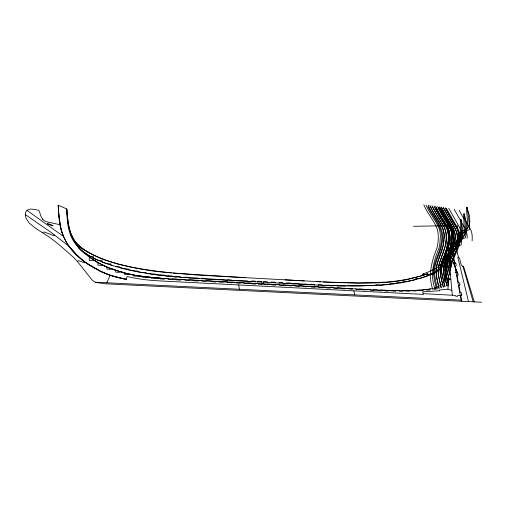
<?xml version="1.0" encoding="UTF-8"?>
<svg xmlns="http://www.w3.org/2000/svg" width="507" height="507" viewBox="0 0 507 507"><rect width="100%" height="100%" fill="white"/><g stroke="black" fill="none" stroke-linecap="round" stroke-linejoin="round"><path stroke-width="0.76" d="M449.893 236.687L449.893 237.156A21.509 11.002 -85.2 0 1 449.848 238.778L448.891 245.445L446.375 253.132M440.108 270.465L440.646 275.871L443.359 287.19C441.622 279.433 438.435 271.245 441.331 263.367A35.579 19.19 -87.3 0 1 442.06 261.035C444.962 253.399 448.676 245.724 448.518 237.346A15.489 7.954 -85.2 0 0 447.37 229.785L445.59 225.983L441.134 218.942A148.101 80.879 -76.8 0 1 439.937 216.996M459.298 237.979L459.298 237.111M75.169 241.795L75.302 242.162A22.701 16.851 7.8 0 0 75.518 242.701L76.151 244.076A23.119 17.162 7.8 0 0 76.418 244.57L76.696 245.052A19.849 14.747 7.5 0 0 78.712 247.803L81.012 250.014A56.778 41.479 10.3 0 0 83.414 251.96L89.327 255.889L89.238 260.395L93.282 260.63L93.294 259.806A66.094 48.349 11.3 0 0 97.94 262.765L97.921 265.174L101.951 265.402L101.958 264.876A75.036 54.414 11.5 0 0 107.021 267.056L107.021 269.109L110.881 269.318L110.875 268.545L108.004 267.455A63.109 46.226 11.1 0 1 106.166 266.701L97.319 262.182A85.493 61.651 12.3 0 1 95.525 261.092A98.466 70.359 13 0 1 92.604 259.216L89.397 257.03M457.314 237.916L457.327 237.549A9.646 5.102 -85 0 0 456.965 233.607L456.718 232.694A36.688 18.86 -85.9 0 0 456.401 231.667L452.764 224.335A130.667 73.401 -77.5 0 1 451.566 222.408L448.91 217.839M459.272 238.391L457.618 246.928L451.699 261.523A15.565 8.41 -86.7 0 0 450.634 266.105M440.12 270.079L440.951 264.73M444.05 238.968C445.596 227.89 436.901 219.423 432.351 210.335M472.08 240.888C472.524 236.072 472.207 230.805 468.981 226.933A36.111 20.261 -82.4 0 1 468.658 226.426L468.449 226.084A18.22 10.108 -83.3 0 1 468.151 225.545C465.851 220.038 461.338 215.817 459.329 210.152M457.27 238.658L457.32 236.763A9.405 4.975 -85 0 0 457.232 235.451L456.515 232.016M457.289 238.531C456.864 248.145 450.641 256.124 448.987 265.434A9.335 4.981 -86.6 0 0 448.809 269.166L449.899 275.124L449.379 273.412A12.783 6.857 -86.6 0 1 448.815 268.228L449.094 264.888A12.143 6.509 -86.6 0 1 449.31 263.748L449.582 262.639A23.702 12.871 -86.9 0 1 450.241 260.497L454.994 248.658L456.642 243.075M451.794 290.359L447.941 289.167L448.714 278.863L450.831 279.3L452.301 295.226M443.663 242.644L444.1 235.685A15.071 7.662 -85.2 0 0 443.802 232.567L443.524 231.116A16.49 8.372 -85.2 0 0 442.801 228.606A23.195 11.699 -85.4 0 0 442.022 226.737L437.097 218.599A122.96 65.885 -78.2 0 1 435.868 216.635L430.544 206.812M443.986 239.767L443.245 245.122M450.647 266.112L450.622 266.314A8.492 4.55 -86.6 0 0 450.514 267.664L450.571 270.282A9.874 5.298 -86.7 0 1 450.501 267.823L451.876 261.016A34.394 18.987 -87.2 0 1 452.814 258.494L455.444 252.442M473.196 301.817L462.872 266.048L463.512 266.226L474.298 301.874M422.794 274.262L422.445 275.561L407.831 279.439A169.927 106.907 23.7 0 1 385.377 282.405A306.412 174.364 19.7 0 1 357.815 283.134L334.164 282.5L196.741 275.022L157.449 271.594A214.695 136.63 14.1 0 1 130.445 266.999L117.275 263.906L104.436 259.838A89.352 63.47 11.8 0 1 89.314 252.854L88.998 252.682M454.918 241.389L455.115 234.481L453.505 228.917A36.371 18.664 -86 0 0 452.396 226.781L451.623 225.457M450.913 267.93C452.067 259.229 457.669 251.985 459.481 243.48M443.6 243.056L443.074 245.958M454.861 241.731L454.025 245.508M445.659 243.854L446.287 238.334L446.09 233.581A14.107 7.218 -85.2 0 0 445.666 231.306L443.619 225.964M456.782 242.409L456.902 241.744A15.774 8.277 -85.1 0 0 457.238 239.247M445.59 244.247L445.431 245.02M453.226 242.619L451.769 248.196L449.335 254.653M443.162 245.527L441.774 250.8L437.516 262.613M445.355 245.407L445.178 246.168M442.903 246.738L437.535 262.531L436.261 268.431A12.884 6.692 -86.8 0 0 436.096 270.643L436.438 276.017A30.021 15.939 -86.6 0 0 436.603 277.095L439.043 288.42L436.717 277.69L436.096 271.948M445.089 246.548L439.138 264.09A17.162 9.012 -86.8 0 0 438.847 265.262A18.277 9.614 -86.9 0 0 438.454 267.303L438.327 274.426L441.198 287.818L438.796 277.348L438.137 271.308A12.079 6.299 -86.8 0 1 438.181 269.73L438.333 268.14A17.91 9.418 -86.9 0 1 439.373 263.304L441.774 256.605M448.663 246.307L449.658 241.3L449.886 236.218M437.129 263.976L437.326 263.247M445.482 263.272C448.353 254.235 453.556 245.553 452.947 235.761C452.041 225.07 443.01 217.471 439.43 207.724M444.398 263.101L445.596 259.495M446.439 262.512L445.438 268.938A11.091 5.888 -86.7 0 0 445.482 270.808L446.198 275.238L448.708 284.186L446.984 278.166M442.396 263.71L445.349 255.693M448.568 246.675L448.258 247.758M453.131 248.36C454.804 243.227 456.097 237.549 454.684 232.187M453.828 246.193L450.07 255.984M446.585 261.98L447.307 259.793M448.15 248.113L445.628 254.996M452.954 248.848L450.305 255.446M447.497 259.305L448.638 256.358M441.8 256.523C445.051 248.215 447.903 238.816 445.279 229.956A24.33 12.32 -85.5 0 0 444.075 226.889M445.716 259.178L445.964 258.551M444.474 257.854L442.155 264.66A14.411 7.605 -86.8 0 0 441.603 267.702L441.483 271.27L442.079 275.497M446.122 253.779L444.576 257.6M449.582 254.045C452.244 247.473 454.697 240.28 453.397 233.106M444.373 255.072L447.44 246.041A21.788 11.103 -85.2 0 0 448.137 242.435L448.397 240.198A17.042 8.739 -85.2 0 0 448.511 237.53A17.213 8.822 -85.2 0 0 448.467 235.698L447.256 229.5A25.971 13.22 -85.6 0 0 446.375 227.472L439.487 216.236L434.822 207.553M448.955 255.629C446.464 261.263 444.493 267.683 445.907 273.926M449.905 256.422L447.941 261.986L446.908 267.1A9.348 4.962 -86.7 0 0 446.857 269.534L449.221 280.003L446.984 271.004A11.794 6.287 -86.7 0 1 447.288 264.654L448.524 260.091A47.728 26.516 -87.6 0 1 449.386 257.733L450.172 255.769M443.796 256.491L443.061 258.317A37.81 20.438 -87.3 0 0 440.919 264.705M448.619 256.422L449.519 254.178M448.853 255.839L449.094 255.249M446.236 257.879C449.709 249.767 453.264 240.711 451.306 231.731C448.327 223.048 441.635 216.147 438.206 207.604M106.876 282.811L110.082 275.212A69.662 51.137 11.2 0 0 126.325 279.287L127.042 276.511A111.92 79.003 12.7 0 0 143.937 279.541A149.35 101.907 13 0 0 160.808 280.954L423.548 294.409L422.578 291.804L439.702 290.758L439.392 289.998L447.941 289.167M455.666 251.928C458.892 244.805 461.136 236.034 457.124 228.727A33.576 17.441 -85.9 0 0 456.75 228.03L455.964 226.635M427.071 275.916C433.574 273.222 440.494 270.174 444.778 264.369A87.857 58.045 28 0 0 447.935 257.797L447.725 255.642A9.601 6.173 33.5 0 0 446.813 256.162L444.455 258.722L442.136 263.127A27.72 18.151 31.5 0 1 440.678 264.901L438.137 266.986L433.967 269.356A105.69 68.337 26.9 0 1 426.07 272.804L422.977 274.034M110.082 275.212L100.183 271.099L85.417 262.303L84.783 262.867L78.623 260.655L77.394 261.416M433.073 274.205L438.859 268.811L443.112 262.639A58.083 43.228 37.2 0 0 445.868 255.693L447.161 248.005L446.661 236.623M440.247 266.714L445.856 261.58L449.899 255.68A58.115 40.997 34.1 0 0 452.402 249.038L453.416 241.668L452.498 230.748M446.318 259.356L451.743 254.501L455.559 248.912A58.368 38.608 31 0 0 457.796 242.6L458.505 235.597L457.13 225.209M451.49 252.08L456.744 247.505L460.337 242.219A58.907 36.282 28.3 0 0 462.314 236.243L462.72 229.608L460.888 219.765M456.192 244.254L461.269 239.969L464.634 235.007A59.788 33.868 25.6 0 0 466.339 229.398L466.427 223.156L464.114 213.91M460.274 235.736L465.192 231.737L468.348 227.092A61.011 31.573 23.3 0 0 469.793 221.832L469.577 215.982L466.808 207.306M423.301 273.774L422.667 274.293A2.795 1.87 33.2 0 0 422.451 274.775L422.439 275.523A68.572 45.053 29 0 0 427.661 273.704L428.288 275.428L427.661 273.704L419.878 276.264L408.046 279.053A195.569 120.983 22.6 0 1 385.586 282.158L357.289 282.919L323.111 281.968M54.661 235.071L53.723 235.59L44.147 231.965L42.296 232.605M427.674 273.742L428.276 275.402L422.122 277.773L419.131 278.654L415.759 278.292L416.152 279.477L410.841 280.745L409.32 280.656L409.447 281.049L405.987 281.778L402.919 281.607L403.141 282.323L400.917 282.748L396.626 282.665L396.835 283.362L393.28 283.863L389.851 283.654L390.029 284.262L386.41 284.668L382.905 284.294L383.102 284.972L380.624 285.168L375.833 284.776L376.017 285.422L373.874 285.542L361.954 285.403L362.068 285.834L351.402 285.904L347.789 285.555L347.878 285.904M427.686 275.675L429.404 274.965A100.69 65.454 27.3 0 0 437.135 271.049A84.054 54.889 28.2 0 1 430.506 274.49M425.861 276.391L427.477 275.757M425.557 276.505L417.597 279.065L406.164 281.772A203.161 125.571 22.3 0 1 383.368 284.934L362.739 285.815L336.952 285.897L336.857 285.504L333.245 285.308L333.372 285.847L330.501 285.809L329.404 285.745L329.284 285.219L322.034 285.352L321.907 284.807L318.244 284.617L318.364 285.156L284.7 283.343M461.047 295.53L460.983 295.543A4.462 2.934 35.3 0 1 460.755 295.556L461.826 301.259M451.293 225.621L413.509 226.299M346.053 285.961L318.421 285.168M461.155 300.106L95.322 282.215A5.9 4.582 6.6 0 1 94.492 281.772L92.249 280.105A8.321 6.452 6.7 0 1 91.83 279.706L77.267 261.276A128.86 98.852 -6.4 0 0 71.335 255.427L60.542 245.958A205.893 154.603 -12.3 0 0 49.103 237.003L35.332 228.08L29.628 223.403A22.745 16.237 4.8 0 1 28.284 221.793L26.085 218.162A10.945 7.795 3.9 0 1 25.876 217.623L25.781 217.313A19.272 13.752 4.5 0 1 25.439 215.646L25.35 214.277A14.133 10.064 4.1 0 1 25.413 213.276L25.534 212.699A6.673 4.734 3.7 0 1 26.212 211.324L27.067 210.392A4.994 3.536 3.6 0 1 30.832 209.093L33.183 209.258A23.576 16.946 3 0 1 35.065 209.537A19.887 14.259 3.2 0 1 36.935 209.942L38.209 210.316A1.92 1.363 4.1 0 1 39.052 210.931A6.471 4.588 3.8 0 1 39.578 211.932L40.332 214.505A20.793 14.849 5.7 0 0 40.68 215.519A24.602 17.574 6 0 0 41.663 217.573L42.683 219.094M481.65 302.229L105.849 283.825L96.248 282.545A6.173 4.791 6.6 0 1 95.367 282.241L95.265 282.19M446.781 262.943L450.577 263.146L450.514 261.054L449.405 260.991M278.577 284.706L161.86 278.349M250.42 281.518L197.888 278.495L197.838 277.982L188.972 277.937L188.915 277.329L184.821 277.114L184.871 277.684L183.325 277.589L180.441 277.367L180.391 276.765L176.271 276.543L176.303 277.012L165.32 275.871M423.256 293.635L455.368 295.397L455.685 296.208L457.637 296.348L457.536 295.518L460.337 295.67M320.646 281.835L316.526 281.607M245.268 277.678L173.191 273.115M285.08 279.851L304.251 280.929M89.321 256.25L93.345 256.491L93.32 258.057L96.292 259.495A111.629 78.116 12.5 0 0 109.886 264.743L112.655 265.617M199.403 278.622L173.457 276.708M450.59 263.171L449.62 263.108L449.779 265.085L450.66 265.142L450.736 267.309L446.236 267.018A109.842 75.67 27.5 0 1 445.97 273.672A54.781 36.91 30.9 0 1 445.045 278.806A25.166 16.769 32.7 0 1 441.66 284.44A40.408 26.884 31.7 0 1 435.101 287.811L435.532 289.079L433.149 288.946L432.965 288.42A59.534 39.343 30.6 0 1 429.22 289.142L429.562 290.15L426.235 289.972L426.095 289.573L422.863 289.903L423.066 290.53L419.65 290.156L415.753 290.391L415.943 290.967L409.092 290.638L409.288 291.259L402.457 290.707L402.659 291.373L399.237 291.189L399.085 290.701L372.892 289.827L275.586 284.528L275.694 285.13L271.866 284.928L271.765 284.332L267.759 284.11L267.861 284.712L264.008 284.509L263.913 283.914L261.853 283.8L261.948 284.395L258.221 284.205L258.126 283.603L255.813 283.476L255.908 284.078L252.017 283.876L251.928 283.274L247.853 283.052L247.948 283.654L244.032 283.451L243.943 282.849L240.185 282.646L240.274 283.255L236.332 283.052L236.249 282.443L231.686 282.203L231.769 282.805L227.801 282.602L227.719 281.993L223.067 281.746L223.137 282.355L219.144 282.146L219.068 281.537L215.709 281.36L215.779 281.968L211.761 281.759L211.692 281.144L206.076 280.846L206.146 281.461L202.09 281.252L202.027 280.637L198.079 280.422L198.136 281.036L194.054 280.827L193.997 280.213L189.143 279.946L189.2 280.567L185.093 280.352L185.036 279.731L180.606 279.49L180.657 280.111L176.518 279.896L176.468 279.275L172.564 279.046L172.608 279.668L168.444 279.452L168.4 278.831L164.496 278.539L164.534 279.161L160.345 278.939L160.307 278.318L155.541 277.817L155.573 278.438L151.352 278.216L151.32 277.595L145.325 276.702M444.753 260.655L450.457 261.067M449.475 260.985L449.221 257.74L450.381 257.822L444.012 257.379M445.615 255.389L450.33 255.731L450.355 256.415M162.747 278.419L148.481 277.056M161.251 278.286L154.401 277.652M171.322 272.943C139.653 269.236 105.919 265.009 78.902 246.605A13.588 10.064 6.9 0 1 75.34 243.671M154.622 277.671L144.013 276.549M147.398 276.936L146.346 276.822L146.371 277.449L142.125 277.228L142.093 276.391L136.256 275.485A81.291 58.774 12.2 0 1 127.282 273.666M172.95 276.689L172.393 276.619L172.348 275.979L168.197 275.757L168.223 276.138C150.414 274.338 132.676 271.359 115.444 266.454M144.337 276.588L136.617 275.535A94.796 67.716 12.4 0 1 134.45 275.174L133.759 275.054A75.86 55.117 12.1 0 1 130.578 274.426L120.66 271.822M143.373 276.473L138.164 275.776L138.151 276.283L133.88 276.062L133.848 275.003L128.575 273.932L128.588 274.49L124.285 274.262L124.259 272.88L119.544 271.511L119.557 272.354L115.71 272.145L115.691 270.256L110.875 268.545L120.533 271.79M457.998 274.693L457.979 274.243A9.519 6.211 33.8 0 0 457.884 273.647L457.688 272.804L457.08 272.703M454.354 262.994L453.885 262.911L454.278 262.975M455.533 263.19L455.197 263.133L455.774 263.228L456.047 264.394A7.294 4.715 33.4 0 1 456.104 264.743A3.137 2.022 33.6 0 1 455.343 266.403M455.064 272.367L457.663 272.798M451.325 253.855L451.712 253.925M452.364 254.032L452.022 253.975L453.556 254.241L453.195 254.178M453.48 256.643L454.678 263.038L455.768 263.222L453.258 262.803M451.3 253.855L451.636 253.912M451.452 253.88L453.607 254.248M85.417 262.303A77.856 56.708 11.4 0 1 72.672 251.25C66.379 243.601 61.753 234.557 60.067 224.747L46.974 221.863A9.126 6.528 4.9 0 1 42.556 219.144M452.675 254.089L453.974 254.324L454.183 255.065A5.596 3.581 32.9 0 1 454.253 255.465M456.573 272.62L455.406 272.424L456.23 272.563M457.238 272.728L457.606 272.791M125.229 279.072L126.325 279.287L122.079 278.413A114.088 80.543 12.2 0 1 119.164 277.741L117.339 277.291A84.872 61.467 11.6 0 1 114.772 276.613L113.169 276.15A72.628 53.153 11.2 0 1 110.906 275.459A68.033 49.984 11 0 1 109.499 274.99L108.156 274.521A60.105 44.445 10.7 0 1 105.665 273.577A55.871 41.454 10.5 0 1 101.825 271.923A58.406 43.253 10.6 0 1 99.873 270.972A68.115 50.085 11.1 0 1 98.947 270.497L90.107 265.51M124.348 278.888L112.598 275.979A59.94 44.331 10.7 0 1 100.031 271.08L90.525 265.763M127.282 273.66L118.194 271.074M117.865 270.96L113.029 269.35A96.786 68.99 12.4 0 1 110.78 268.539L106.926 267.018A61.607 45.186 11.1 0 1 97.832 262.493M88.839 255.617L98.009 260.275L101.977 260.503L101.97 261.916L107.015 263.748L110.856 263.938L110.862 265.003L116.052 266.568L119.481 266.758L119.487 267.519L124.633 268.849L128.461 269.059L128.48 269.768L133.728 270.934L137.98 271.106L138.005 271.815L141.947 272.551L146.168 272.652L146.2 273.273L151.156 274.021L155.345 274.046L155.376 274.598L160.13 275.2L160.111 274.857L164.287 275.086L164.325 275.688M88.801 255.591L84.016 252.524A30.097 22.308 8.4 0 1 78.94 247.822M89.327 255.889L86.786 254.337A46.555 34.21 9.6 0 1 84.263 252.6L82.248 251.054A29.476 21.833 8.3 0 1 81.766 250.667L81.45 250.414A28.24 20.926 8.2 0 1 80.993 250.021A20.933 15.565 7.7 0 1 80.55 249.628A25.052 18.588 8 0 1 79.979 249.095A27.372 20.293 8.2 0 1 79.567 248.696L79.301 248.424A26.288 19.494 8.1 0 1 78.788 247.866L78.667 247.727A18.208 13.537 7.4 0 1 78.3 247.302L77.837 246.725A25.825 19.158 8 0 1 77.4 246.129L77.292 245.977A22.321 16.573 7.8 0 1 76.988 245.521A19.836 14.735 7.5 0 1 76.696 245.052M97.838 262.493L89.993 257.455A95.886 68.597 12.8 0 1 88.275 256.244L85.132 253.861A46.815 34.501 9.8 0 1 79.726 248.734L75.854 243.582M90.468 265.719L87.984 264.191A60.859 44.825 10.4 0 1 86.678 263.323A55.25 40.839 10 0 1 83.953 261.352L81.05 258.976A71.658 52.5 11.2 0 1 79.517 257.6L78.991 257.112A85.068 61.886 12.1 0 1 76.817 254.996L69.478 246.795M90.056 265.472L89.441 265.091A59.205 43.653 10.3 0 1 82.476 260.205M25.356 214.594L50.833 232.225L69.028 246.25M27.048 210.411L63.527 236.446M82.489 260.192L75.873 254.013L68.578 245.642M79.713 246.187L76.132 242.555A38.355 28.164 9 0 1 71.576 235.387M75.41 243.734L74.402 242.39A66.759 48.799 11.2 0 1 72.089 238.543L71.341 237.073A41.327 30.363 9.1 0 1 70.372 234.766L68.914 229.785A103.954 75.847 14.4 0 1 67.551 222.275A234.24 165.916 24.5 0 1 66.766 208.947L58.229 205.227L58.432 209.448M440.589 221.084L443.986 226.718M440.336 220.697L432.617 207.027M445.425 223.587L442.338 218.663M463.816 226.255L454.088 209.15M463.924 226.426L464.551 227.453A22.555 12.054 -85.4 0 1 465.711 229.658A14.05 7.561 -85 0 1 466.117 230.767L466.263 231.23A16.319 8.765 -85.1 0 1 467.232 238.176M453.727 225.875L443.232 207.331M455.501 225.869L453.188 222.091M445.469 223.65L448.594 229.424A12.795 6.616 -85.1 0 1 448.86 230.153L449.164 231.167A21.072 10.799 -85.4 0 1 449.367 231.965L449.658 233.404A10.02 5.197 -85.1 0 1 449.791 234.437L449.912 236.75M451.572 225.342L445.552 215.164M450.381 225.761L440.152 207.965M455.787 226.376L455.983 226.705M449.817 222.472L452.973 227.833L454.621 231.965M449.303 221.629L446.895 217.547M445.685 218.048L451.889 228.549M450.33 225.71L451.946 228.682A17.251 8.968 -85.3 0 1 453.423 233.081A14.196 7.396 -85.1 0 1 453.157 242.58M441.889 217.915L438.847 212.515M452.954 221.66L453.138 221.977M445.602 217.883L444.119 215.329M446.477 210.202L456.465 227.529M452.58 221.02L452.764 221.344M452.517 220.938L449.5 215.652M437.452 216.058L434.41 210.5M439.354 215.982L434.017 205.943M449.303 215.329L445.222 207.68M447.801 215.9L448.169 216.546M446.648 217.104L445.913 215.811M447.434 215.253L443.619 208.111M443.999 215.133L439.613 206.9M456.42 227.421L458.258 231.35M445.19 214.512L445.716 215.469M445.33 214.772L443.802 211.964M443.448 225.678L439.119 218.79A119.741 64.484 -78.3 0 1 437.909 216.831M444.829 213.865L441.223 207.002M440.044 211.153L443.898 218.111A230.178 129.038 -72.4 0 0 446.433 222.25L450.596 229.532A14.12 7.326 -85.1 0 1 451.224 231.35A11.915 6.198 -85.1 0 1 451.87 235.831C452.168 252.328 437.737 266.01 446.217 282.716M443.416 211.248L441.698 207.94M438.428 211.73L435.576 206.165M423.852 204.771C427.274 213.39 433.979 220.26 437.161 228.936A18.366 9.164 -85.3 0 1 438.282 236.249L438.244 239.615A21.085 10.482 -85.3 0 1 437.928 242.954L437.383 246.104A24.057 11.915 -85.3 0 1 436.844 248.379C431.584 261.397 427.832 275.624 432.807 289.465M439.645 210.38L437.636 206.482M446.452 208.415L457.504 227.928L459.507 232.897M427.971 206.583C433.289 218.168 444.582 228.581 441.261 242.555C440.336 250.642 436.128 257.79 434.303 265.636C432.496 273.514 434.752 281.493 436.426 289.174M433.992 209.695L431.92 205.665M431.901 209.454L429.822 205.367M426.032 204.993C429.486 213.599 436.14 220.507 439.335 229.183A17.403 8.739 -85.2 0 1 440.406 236.477L439.835 243.956A24.963 12.415 -85.3 0 1 438.821 248.614C433.434 261.479 429.866 275.618 435.139 289.275M428.2 205.215C433.384 217.452 445.742 228.125 442.098 242.739C441.217 250.597 437.085 257.543 435.329 265.161C433.352 273.096 435.716 281.157 437.402 288.895M446.173 209.6L445.514 208.288M436.381 207.762C439.88 217.668 449.646 225.317 449.899 236.338M448.708 208.238L459.456 227.225A28.779 15.109 -85.7 0 1 460.045 228.327L461.478 232.162A16.059 8.53 -85.2 0 1 462.137 235.711M453.188 262.854L457.688 272.804L456.465 272.601L455.299 266.352M452.01 228.809L452.244 229.335A16.218 8.442 -85.2 0 1 453.404 233.1M63.445 236.23C59.661 227.294 58.685 217.516 58.362 207.914M427.661 273.704L428.269 275.396M458.347 231.598L458.702 232.776M448.403 285.695L446.078 277.937M446.901 277.861L445.964 274.217M446.35 283.242L447.13 286.049L444.709 277.475M442.814 278.387L444.975 286.689L444.512 284.573M444.341 283.895L441.527 271.929M355.857 288.92L356.003 289.503L359.564 289.687L359.412 289.11L362.999 289.301L363.158 289.877L370.211 289.674L370.37 290.251L373.887 290.435L373.722 289.858L377.322 290.029L377.481 290.606L380.972 290.784L380.795 290.169L384.661 290.321L384.838 290.917L388.305 291.1L388.115 290.454L395.53 291.303L395.327 290.65L409.821 290.638A184.047 113.663 24.7 0 0 416.912 290.308L421.558 289.953A196.507 120.368 24.2 0 0 430.608 288.92M442.655 277.912L442.155 275.852M353.766 290.834L354.83 294.954M352.124 288.717L352.276 289.301L344.792 288.318L344.937 288.901L341.338 288.711L341.192 288.128L337.447 287.919L337.586 288.502L333.961 288.318L333.821 287.729L329.816 287.501L329.956 288.09L326.305 287.9L326.166 287.311L322.427 287.095L322.56 287.684L318.884 287.488L318.757 286.905L314.904 286.677L315.031 287.266L311.336 287.076L311.209 286.487L307.039 286.246L307.16 286.835L303.44 286.645L303.319 286.049L299.029 285.802L299.149 286.398L295.404 286.202L295.283 285.612L290.999 285.365L291.113 285.961L283.274 284.947L283.381 285.542L279.585 285.346L279.477 284.75M444.582 276.949L443.505 269.952A13.645 7.225 -86.7 0 1 444.424 263.127M468.493 301.589L457.789 257.093L459.538 258.095L461.015 264.185A3.752 2.396 33.9 0 0 462.688 266.371M458.505 257.505L451.464 227.922L448.099 227.877L453.017 254.159M60.777 228.182L58.768 214.816M458.791 233.131L459.291 236.972M314.524 284.947L314.41 284.421L310.721 284.224L310.835 284.75L306.678 284.528L306.564 284.009L298.686 284.097L298.56 283.476L294.82 283.274L294.941 283.901L290.669 283.673L290.549 283.064L286.785 282.862L286.905 283.47L247.606 281.36L247.543 280.948L231.465 280.491L231.382 279.915L227.428 279.699L227.504 280.282L218.815 279.37L218.866 279.794L215.507 279.585L215.462 279.205L205.886 278.989L205.823 278.432L201.786 278.216L201.837 278.736M457.048 275.707L458.341 282.627L459.5 282.836L459.767 283.743A5.127 3.359 34.6 0 1 459.874 284.535M458.886 285.536L460.198 292.545L461.389 292.735L461.731 294.523M282.957 283.255L282.849 282.678L279.059 282.475L279.167 283.052M461.364 301.24L451.699 248.658L448.378 248.417L448.993 255.629M275.282 282.843L275.174 282.222L271.359 282.019L271.467 282.64M267.474 282.424L267.347 281.715L263.513 281.505L263.627 282.222M261.574 282.107L261.466 281.436L257.752 281.239L257.86 281.911M255.547 281.784L255.446 281.151L251.567 280.941L251.668 281.575M238.772 284.947L239.386 289.358M60.067 224.747L59.059 215.545A177.013 126.661 19.6 0 1 58.229 205.227L58.248 205.62M67.285 216.375L68.863 226.94A93.028 67.856 13.5 0 0 69.396 229.126L69.674 230.134A66.157 48.393 11.3 0 0 70.105 231.553L73.705 239.843A64.598 47.366 11.2 0 0 75.847 243.588M67.203 215.519L66.994 212.832M449.924 267.259L450.831 279.3M58.749 214.493L58.654 213.187M66.93 211.894L66.766 208.947L68.217 223.625L70.707 233.271A55.269 40.484 10.4 0 0 71.493 235.216L72.805 237.903A53.444 39.166 10.2 0 0 73.306 238.816L74.174 240.267A37.987 27.936 9 0 0 74.725 241.098A29.368 21.643 8.3 0 0 75.315 241.915L77.134 244.044A29.057 21.408 8.2 0 0 78.236 245.115A32.467 23.886 8.5 0 0 79.485 246.212L79.827 246.491A43.868 32.093 9.3 0 0 80.911 247.346A51.733 37.683 9.8 0 0 82.546 248.538A60.314 43.716 10.3 0 0 83.915 249.476L84.903 250.128A84.435 60.257 11.7 0 0 86.507 251.149L88.89 252.6L88.484 252.385A51.543 37.588 9.9 0 1 79.643 246.231M58.635 212.851L58.571 211.837M58.533 211.146L58.457 209.74M441.508 271.448L441.47 270.307A10.584 5.558 -86.7 0 1 441.496 269.179L441.667 267.309A15.736 8.315 -86.8 0 1 442.402 263.71M444.683 270.256L445.33 274.959A39.102 21.402 -86 0 0 446.078 277.937M58.267 206.013L58.286 206.4M58.305 206.78L58.324 207.16M450.362 256.529L450.406 257.803M450.406 257.917L450.546 261.973M450.552 262.094L450.596 263.38M450.603 263.494L450.729 267.259M450.33 255.731L450.406 257.822M453.961 226.306A27.397 14.228 -85.6 0 1 456.553 231.972M436.045 271.955A16.37 8.543 -86.8 0 1 437.161 264.008M459.576 232.84A13.55 7.174 -85.1 0 1 459.462 243.468M444.652 270.263A13.081 6.946 -86.7 0 1 445.507 263.291M461.693 294.516A1.736 1.147 35.4 0 1 461.117 295.625M459.931 284.56A2.028 1.325 34.8 0 1 458.892 285.555M458.043 274.705A2.205 1.432 34.2 0 1 457.067 275.745M454.297 255.477A2.25 1.439 33.1 0 1 453.569 256.757M60.802 228.182A84.403 61.632 12.1 0 0 65.245 240.198L65.46 240.546A55.789 40.997 9.8 0 0 68.559 245.648M52.899 225.495L52.24 225.824L47.094 223.796L47.759 223.549L52.899 225.495M460.426 219.727L460.033 241.389A18.708 11.287 32.2 0 0 459.298 244.19C456.224 245.73 451.813 246.909 451.154 250.838A9.608 5.913 31.8 0 0 451.173 252.061L452.688 252.169A8.93 5.495 31.9 0 1 452.77 251.009C453.904 247.346 458.271 246.687 461.167 244.906A37.074 22.112 33 0 1 461.693 241.706L461.313 219.804L460.426 219.727M459.836 234.291L459.817 234.627A10.02 5.197 26.3 0 0 459.95 235.711L461.497 235.831A9.278 4.817 26.3 0 1 461.478 234.811C462.473 231.382 466.738 231.078 469.431 229.525A38.849 19.469 27.3 0 1 469.659 226.692L467.232 207.35L466.339 207.268L467.948 226.382A19.532 9.906 26.6 0 0 467.46 228.853C464.71 230.14 460.629 230.85 459.836 234.291M455.837 242.72L455.793 243.075A9.785 5.552 28.9 0 0 455.875 244.228L457.403 244.342A9.088 5.152 28.9 0 1 457.434 243.252C458.493 239.71 462.802 239.228 465.591 237.561A37.841 20.762 30 0 1 465.971 234.545L464.539 213.948L463.652 213.865L464.279 234.234A19.07 10.584 29.2 0 0 463.677 236.87C460.8 238.265 456.699 239.171 455.837 242.72M457.022 272.69L456.63 272.627L456.997 272.69M454.804 263.063L454.411 263L454.779 263.063"/></g></svg>
